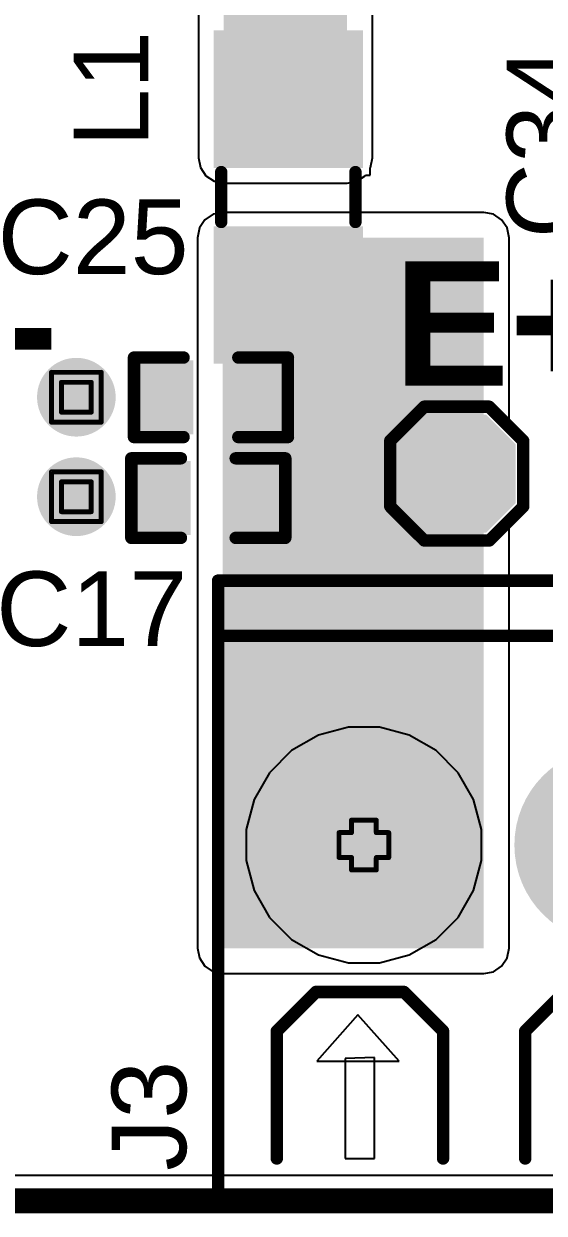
# Model space of a CAD drawing. Header units: inches. Extents: x -6 to 198, y 0 to 119.
# Drawn here: x 38.29 to 43.61, y -0.13 to 12.02 of the extents above; entities that cross this region are included whole.
import ezdxf

# ---------------------------------------------------------------- set-up
doc = ezdxf.new("R2010")
doc.units = ezdxf.units.IN
for name, color, linetype in [('Board Outline', 216, 'Continuous'), ('Bottom Layer', 5, 'Continuous'), ('Bottom Solder', 6, 'Continuous'), ('Drill Drawing', 1, 'Continuous'), ('Multi-Layer', 9, 'Continuous'), ('Pad Holes', 156, 'Continuous'), ('Top Layer', 1, 'Continuous'), ('Top Overlay', 2, 'Continuous'), ('Top Paste', 8, 'Continuous'), ('Top Solder', 216, 'Continuous'), ('Via Holes', 16, 'Continuous')]:
    doc.layers.add(name, color=color, linetype=linetype)
doc.styles.add('Arial', font='', dxfattribs={"height": 0.2})
doc.styles.add('Arial_Bold', font='', dxfattribs={"height": 0.2})
doc.styles.get('Arial').set_extended_font_data('Arial')
doc.styles.get('Arial_Bold').set_extended_font_data('Arial', bold=True)

# ---------------------------------------------------------------- blocks, each defined once
blk = doc.blocks.new('T____________0_5___8')
at = {"layer": 'Top Layer'}
blk.add_hatch(color=1, dxfattribs=at).paths.add_polyline_path([(0.25, 0.5), (-0.25, 0.5), (-0.5, 0.25), (-0.5, -0.25), (-0.25, -0.5), (0.25, -0.5), (0.5, -0.25), (0.5, 0.25)])
at = {"layer": 'Top Paste'}
blk.add_hatch(color=8, dxfattribs=at).paths.add_polyline_path([(0.25, 0.5), (-0.25, 0.5), (-0.5, 0.25), (-0.5, -0.25), (-0.25, -0.5), (0.25, -0.5), (0.5, -0.25), (0.5, 0.25)])
at = {"layer": 'Top Solder'}
blk.add_hatch(color=216, dxfattribs=at).paths.add_polyline_path([(0.301, 0.602), (-0.301, 0.602), (-0.602, 0.301), (-0.602, -0.301), (-0.301, -0.602), (0.301, -0.602), (0.602, -0.301), (0.602, 0.301)])
at = {"layer": 'Top Overlay', "const_width": 0.127}
for points in [[(-0.336, 0.68), (-0.682, 0.333)], [(-0.336, 0.68), (0.336, 0.68)], [(0.336, 0.68), (0.684, 0.332)], [(-0.682, 0.333), (-0.682, -0.334)], [(0.684, 0.332), (0.684, -0.33)], [(-0.682, -0.334), (-0.337, -0.679)], [(0.684, -0.33), (0.335, -0.679)], [(-0.337, -0.679), (0.335, -0.679)]]:
    blk.add_lwpolyline(points, dxfattribs=at)
at = {"layer": 'Top Overlay', "const_width": 0.0635}
for points in [[(-0.367, 0.68, 1), (-0.304, 0.68, 1)], [(-0.367, 0.68, 1), (-0.304, 0.68, 1)], [(0.305, 0.68, 1), (0.368, 0.68, 1)], [(0.305, 0.68, 1), (0.368, 0.68, 1)], [(-0.714, 0.333, 1), (-0.65, 0.333, 1)], [(-0.714, 0.333, 1), (-0.65, 0.333, 1)], [(0.652, 0.332, 1), (0.715, 0.332, 1)], [(0.652, 0.332, 1), (0.715, 0.332, 1)], [(-0.714, -0.334, 1), (-0.65, -0.334, 1)], [(-0.714, -0.334, 1), (-0.65, -0.334, 1)], [(0.652, -0.33, 1), (0.715, -0.33, 1)], [(0.652, -0.33, 1), (0.715, -0.33, 1)], [(-0.369, -0.679, 1), (-0.306, -0.679, 1)], [(-0.369, -0.679, 1), (-0.306, -0.679, 1)], [(0.303, -0.679, 1), (0.367, -0.679, 1)], [(0.303, -0.679, 1), (0.367, -0.679, 1)]]:
    blk.add_lwpolyline(points, format="xyb", close=True, dxfattribs=at)
blk = doc.blocks.new('I___0805_80')
at = {"layer": 'Top Layer'}
for points in [[(-1.6, 0.66), (-0.4, 0.66), (-0.4, -0.66), (-1.6, -0.66)], [(0.4, 0.66), (1.6, 0.66), (1.6, -0.66), (0.4, -0.66)]]:
    blk.add_hatch(color=1, dxfattribs=at).paths.add_polyline_path(points)
at = {"layer": 'Top Paste'}
for points in [[(-1.6, 0.66), (-0.4, 0.66), (-0.4, -0.66), (-1.6, -0.66)], [(0.4, 0.66), (1.6, 0.66), (1.6, -0.66), (0.4, -0.66)]]:
    blk.add_hatch(color=8, dxfattribs=at).paths.add_polyline_path(points)
at = {"layer": 'Top Solder'}
for points in [[(-1.702, 0.762), (-0.298, 0.762), (-0.298, -0.762), (-1.702, -0.762)], [(0.298, 0.762), (1.702, 0.762), (1.702, -0.762), (0.298, -0.762)]]:
    blk.add_hatch(color=216, dxfattribs=at).paths.add_polyline_path(points)
at = {"layer": 'Top Overlay', "const_width": 0.127}
for points in [[(0.254, 0.686), (-0.254, 0.686)], [(0.254, -0.686), (-0.254, -0.686)]]:
    blk.add_lwpolyline(points, dxfattribs=at)
at = {"layer": 'Top Overlay', "const_width": 0.0635}
for points in [[(-0.286, 0.686, 1), (-0.222, 0.686, 1)], [(0.222, 0.686, 1), (0.286, 0.686, 1)], [(-0.286, -0.686, 1), (-0.222, -0.686, 1)], [(0.222, -0.686, 1), (0.286, -0.686, 1)]]:
    blk.add_lwpolyline(points, format="xyb", close=True, dxfattribs=at)
blk = doc.blocks.new('MX128_2_54_04P_GN01_C__Y_A_83')
at = {"layer": 'Bottom Layer'}
h = blk.add_hatch(color=5, dxfattribs=at)
edge = h.paths.add_edge_path()
edge.add_arc((-3.81, 0), 0.95, 0, 360)
h = blk.add_hatch(color=5, dxfattribs=at)
edge = h.paths.add_edge_path()
edge.add_arc((-1.27, 0), 0.95, 0, 360)
h = blk.add_hatch(color=5, dxfattribs=at)
edge = h.paths.add_edge_path()
edge.add_arc((1.27, 0), 0.95, 0, 360)
h = blk.add_hatch(color=5, dxfattribs=at)
edge = h.paths.add_edge_path()
edge.add_arc((3.81, 0), 0.95, 0, 360)
at = {"layer": 'Bottom Solder'}
h = blk.add_hatch(color=6, dxfattribs=at)
edge = h.paths.add_edge_path()
edge.add_arc((-3.81, 0), 1.001, 0, 360)
h = blk.add_hatch(color=6, dxfattribs=at)
edge = h.paths.add_edge_path()
edge.add_arc((-1.27, 0), 1.001, 0, 360)
h = blk.add_hatch(color=6, dxfattribs=at)
edge = h.paths.add_edge_path()
edge.add_arc((1.27, 0), 1.001, 0, 360)
h = blk.add_hatch(color=6, dxfattribs=at)
edge = h.paths.add_edge_path()
edge.add_arc((3.81, 0), 1.001, 0, 360)
at = {"layer": 'Multi-Layer'}
h = blk.add_hatch(color=9, dxfattribs=at)
edge = h.paths.add_edge_path()
edge.add_arc((-3.81, 0), 0.95, 0, 360)
h = blk.add_hatch(color=9, dxfattribs=at)
edge = h.paths.add_edge_path()
edge.add_arc((-1.27, 0), 0.95, 0, 360)
h = blk.add_hatch(color=9, dxfattribs=at)
edge = h.paths.add_edge_path()
edge.add_arc((1.27, 0), 0.95, 0, 360)
h = blk.add_hatch(color=9, dxfattribs=at)
edge = h.paths.add_edge_path()
edge.add_arc((3.81, 0), 0.95, 0, 360)
at = {"layer": 'Pad Holes'}
h = blk.add_hatch(color=7, dxfattribs=at)
edge = h.paths.add_edge_path()
edge.add_arc((-3.81, 0), 0.65, 0, 360)
h = blk.add_hatch(color=7, dxfattribs=at)
edge = h.paths.add_edge_path()
edge.add_arc((-1.27, 0), 0.65, 0, 360)
h = blk.add_hatch(color=7, dxfattribs=at)
edge = h.paths.add_edge_path()
edge.add_arc((1.27, 0), 0.65, 0, 360)
h = blk.add_hatch(color=7, dxfattribs=at)
edge = h.paths.add_edge_path()
edge.add_arc((3.81, 0), 0.65, 0, 360)
at = {"layer": 'Top Layer'}
h = blk.add_hatch(color=1, dxfattribs=at)
edge = h.paths.add_edge_path()
edge.add_arc((-3.81, 0), 0.95, 0, 360)
h = blk.add_hatch(color=1, dxfattribs=at)
edge = h.paths.add_edge_path()
edge.add_arc((-1.27, 0), 0.95, 0, 360)
h = blk.add_hatch(color=1, dxfattribs=at)
edge = h.paths.add_edge_path()
edge.add_arc((1.27, 0), 0.95, 0, 360)
h = blk.add_hatch(color=1, dxfattribs=at)
edge = h.paths.add_edge_path()
edge.add_arc((3.81, 0), 0.95, 0, 360)
at = {"layer": 'Top Solder'}
h = blk.add_hatch(color=216, dxfattribs=at)
edge = h.paths.add_edge_path()
edge.add_arc((-3.81, 0), 1.001, 0, 360)
h = blk.add_hatch(color=216, dxfattribs=at)
edge = h.paths.add_edge_path()
edge.add_arc((-1.27, 0), 1.001, 0, 360)
h = blk.add_hatch(color=216, dxfattribs=at)
edge = h.paths.add_edge_path()
edge.add_arc((1.27, 0), 1.001, 0, 360)
h = blk.add_hatch(color=216, dxfattribs=at)
edge = h.paths.add_edge_path()
edge.add_arc((3.81, 0), 1.001, 0, 360)
at = {"layer": 'Top Overlay'}
for p, q in [((-3.87, -1.735), (-4.29, -2.205)), ((-3.45, -2.205), (-3.87, -1.735)), ((-1.33, -1.735), (-1.75, -2.205)), ((-0.91, -2.205), (-1.33, -1.735)), ((1.21, -1.735), (0.79, -2.205)), ((1.63, -2.205), (1.21, -1.735)), ((3.75, -1.735), (3.33, -2.205)), ((4.17, -2.205), (3.75, -1.735)), ((-3.7, -2.17), (-4, -2.18)), ((-4, -2.18), (-4, -3.2)), ((-3.7, -3.2), (-3.7, -2.17)), ((-1.16, -2.17), (-1.46, -2.18)), ((-1.46, -2.18), (-1.46, -3.2)), ((-1.16, -3.2), (-1.16, -2.17)), ((1.38, -2.17), (1.08, -2.18)), ((1.08, -2.18), (1.08, -3.2)), ((1.38, -3.2), (1.38, -2.17)), ((3.92, -2.17), (3.62, -2.18)), ((3.62, -2.18), (3.62, -3.2)), ((3.92, -3.2), (3.92, -2.17)), ((-4.29, -2.205), (-3.45, -2.205)), ((-1.75, -2.205), (-0.91, -2.205)), ((0.79, -2.205), (1.63, -2.205)), ((3.33, -2.205), (4.17, -2.205)), ((-4, -3.2), (-3.7, -3.2)), ((-1.46, -3.2), (-1.16, -3.2)), ((1.08, -3.2), (1.38, -3.2)), ((3.62, -3.2), (3.92, -3.2))]:
    blk.add_line(p, q, dxfattribs=at)
at = {"layer": 'Top Overlay', "const_width": 0.127}
for points in [[(-5.3, -3.6), (-5.3, 2.7)], [(-5.3, 2.7), (5.3, 2.7)], [(5.3, -3.6), (5.3, 2.7)], [(-5.3, 2.136), (5.3, 2.136)], [(-4.7, -1.9), (-4.3, -1.5)], [(-4.3, -1.5), (-3.4, -1.5)], [(-3.4, -1.5), (-3, -1.9)], [(-2.16, -1.9), (-1.76, -1.5)], [(-1.76, -1.5), (-0.86, -1.5)], [(-0.86, -1.5), (-0.46, -1.9)], [(0.38, -1.9), (0.78, -1.5)], [(0.78, -1.5), (1.68, -1.5)], [(1.68, -1.5), (2.08, -1.9)], [(2.92, -1.9), (3.32, -1.5)], [(3.32, -1.5), (4.22, -1.5)], [(4.22, -1.5), (4.62, -1.9)], [(-4.7, -3.2), (-4.7, -1.9)], [(-3, -3.2), (-3, -1.9)], [(-2.16, -3.2), (-2.16, -1.9)], [(-0.46, -3.2), (-0.46, -1.9)], [(0.38, -3.2), (0.38, -1.9)], [(2.08, -3.2), (2.08, -1.9)], [(2.92, -3.2), (2.92, -1.9)], [(4.62, -3.2), (4.62, -1.9)], [(-5.3, -3.6), (5.3, -3.6)]]:
    blk.add_lwpolyline(points, dxfattribs=at)
at = {"layer": 'Top Overlay', "const_width": 0.0635}
for points in [[(-5.332, 2.7, 1), (-5.268, 2.7, 1)], [(-5.332, 2.7, 1), (-5.268, 2.7, 1)], [(5.268, 2.7, 1), (5.332, 2.7, 1)], [(5.268, 2.7, 1), (5.332, 2.7, 1)], [(-5.332, 2.136, 1), (-5.268, 2.136, 1)], [(5.268, 2.136, 1), (5.332, 2.136, 1)], [(-4.332, -1.5, 1), (-4.268, -1.5, 1)], [(-4.332, -1.5, 1), (-4.268, -1.5, 1)], [(-3.432, -1.5, 1), (-3.368, -1.5, 1)], [(-3.432, -1.5, 1), (-3.368, -1.5, 1)], [(-1.792, -1.5, 1), (-1.728, -1.5, 1)], [(-1.792, -1.5, 1), (-1.728, -1.5, 1)], [(-0.892, -1.5, 1), (-0.828, -1.5, 1)], [(-0.892, -1.5, 1), (-0.828, -1.5, 1)], [(0.748, -1.5, 1), (0.812, -1.5, 1)], [(0.748, -1.5, 1), (0.812, -1.5, 1)], [(1.648, -1.5, 1), (1.712, -1.5, 1)], [(1.648, -1.5, 1), (1.712, -1.5, 1)], [(3.288, -1.5, 1), (3.352, -1.5, 1)], [(3.288, -1.5, 1), (3.352, -1.5, 1)], [(4.188, -1.5, 1), (4.252, -1.5, 1)], [(4.188, -1.5, 1), (4.252, -1.5, 1)], [(-4.732, -1.9, 1), (-4.668, -1.9, 1)], [(-4.732, -1.9, 1), (-4.668, -1.9, 1)], [(-3.032, -1.9, 1), (-2.968, -1.9, 1)], [(-3.032, -1.9, 1), (-2.968, -1.9, 1)], [(-2.192, -1.9, 1), (-2.128, -1.9, 1)], [(-2.192, -1.9, 1), (-2.128, -1.9, 1)], [(-0.492, -1.9, 1), (-0.428, -1.9, 1)], [(-0.492, -1.9, 1), (-0.428, -1.9, 1)], [(0.348, -1.9, 1), (0.412, -1.9, 1)], [(0.348, -1.9, 1), (0.412, -1.9, 1)], [(2.048, -1.9, 1), (2.112, -1.9, 1)], [(2.048, -1.9, 1), (2.112, -1.9, 1)], [(2.888, -1.9, 1), (2.952, -1.9, 1)], [(2.888, -1.9, 1), (2.952, -1.9, 1)], [(4.588, -1.9, 1), (4.652, -1.9, 1)], [(4.588, -1.9, 1), (4.652, -1.9, 1)], [(-4.732, -3.2, 1), (-4.668, -3.2, 1)], [(-3.032, -3.2, 1), (-2.968, -3.2, 1)], [(-2.192, -3.2, 1), (-2.128, -3.2, 1)], [(-0.492, -3.2, 1), (-0.428, -3.2, 1)], [(0.348, -3.2, 1), (0.412, -3.2, 1)], [(2.048, -3.2, 1), (2.112, -3.2, 1)], [(2.888, -3.2, 1), (2.952, -3.2, 1)], [(4.588, -3.2, 1), (4.652, -3.2, 1)], [(-5.332, -3.6, 1), (-5.268, -3.6, 1)], [(-5.332, -3.6, 1), (-5.268, -3.6, 1)], [(5.268, -3.6, 1), (5.332, -3.6, 1)], [(5.268, -3.6, 1), (5.332, -3.6, 1)]]:
    blk.add_lwpolyline(points, format="xyb", close=True, dxfattribs=at)
blk = doc.blocks.new('C___0402_106')
at = {"layer": 'Top Layer'}
for points in [[(-0.699, -0.318), (-0.699, 0.318), (-0.241, 0.318), (-0.241, -0.318)], [(0.241, -0.318), (0.241, 0.318), (0.699, 0.318), (0.699, -0.318)]]:
    blk.add_hatch(color=1, dxfattribs=at).paths.add_polyline_path(points)
at = {"layer": 'Top Paste'}
for points in [[(-0.699, -0.318), (-0.699, 0.318), (-0.241, 0.318), (-0.241, -0.318)], [(0.241, -0.318), (0.241, 0.318), (0.699, 0.318), (0.699, -0.318)]]:
    blk.add_hatch(color=8, dxfattribs=at).paths.add_polyline_path(points)
at = {"layer": 'Top Solder'}
for points in [[(-0.758, -0.377), (-0.758, 0.377), (-0.181, 0.377), (-0.181, -0.377)], [(0.181, -0.377), (0.181, 0.377), (0.758, 0.377), (0.758, -0.377)]]:
    blk.add_hatch(color=216, dxfattribs=at).paths.add_polyline_path(points)
at = {"layer": 'Top Overlay', "const_width": 0.127}
for points in [[(-0.787, 0.406), (-0.279, 0.406)], [(-0.787, -0.406), (-0.787, 0.406)], [(0.279, 0.406), (0.787, 0.406)], [(0.787, -0.406), (0.787, 0.406)], [(-0.787, -0.406), (-0.279, -0.406)], [(0.279, -0.406), (0.787, -0.406)]]:
    blk.add_lwpolyline(points, dxfattribs=at)
at = {"layer": 'Top Overlay', "const_width": 0.0635}
for points in [[(-0.819, 0.406, 1), (-0.756, 0.406, 1)], [(-0.819, 0.406, 1), (-0.756, 0.406, 1)], [(-0.311, 0.406, 1), (-0.248, 0.406, 1)], [(0.248, 0.406, 1), (0.311, 0.406, 1)], [(0.756, 0.406, 1), (0.819, 0.406, 1)], [(0.756, 0.406, 1), (0.819, 0.406, 1)], [(-0.819, -0.406, 1), (-0.756, -0.406, 1)], [(-0.819, -0.406, 1), (-0.756, -0.406, 1)], [(-0.311, -0.406, 1), (-0.248, -0.406, 1)], [(0.248, -0.406, 1), (0.311, -0.406, 1)], [(0.756, -0.406, 1), (0.819, -0.406, 1)], [(0.756, -0.406, 1), (0.819, -0.406, 1)]]:
    blk.add_lwpolyline(points, format="xyb", close=True, dxfattribs=at)
blk = doc.blocks.new('C___0402_113')
at = {"layer": 'Top Layer'}
for points in [[(-0.699, -0.318), (-0.699, 0.318), (-0.241, 0.318), (-0.241, -0.318)], [(0.241, -0.318), (0.241, 0.318), (0.699, 0.318), (0.699, -0.318)]]:
    blk.add_hatch(color=1, dxfattribs=at).paths.add_polyline_path(points)
at = {"layer": 'Top Paste'}
for points in [[(-0.699, -0.318), (-0.699, 0.318), (-0.241, 0.318), (-0.241, -0.318)], [(0.241, -0.318), (0.241, 0.318), (0.699, 0.318), (0.699, -0.318)]]:
    blk.add_hatch(color=8, dxfattribs=at).paths.add_polyline_path(points)
at = {"layer": 'Top Solder'}
for points in [[(-0.758, -0.377), (-0.758, 0.377), (-0.181, 0.377), (-0.181, -0.377)], [(0.181, -0.377), (0.181, 0.377), (0.758, 0.377), (0.758, -0.377)]]:
    blk.add_hatch(color=216, dxfattribs=at).paths.add_polyline_path(points)
at = {"layer": 'Top Overlay', "const_width": 0.127}
for points in [[(-0.279, 0.406), (-0.787, 0.406)], [(-0.787, 0.406), (-0.787, -0.406)], [(0.787, 0.406), (0.279, 0.406)], [(0.787, 0.406), (0.787, -0.406)], [(-0.279, -0.406), (-0.787, -0.406)], [(0.787, -0.406), (0.279, -0.406)]]:
    blk.add_lwpolyline(points, dxfattribs=at)
at = {"layer": 'Top Overlay', "const_width": 0.0635}
for points in [[(-0.819, 0.406, 1), (-0.756, 0.406, 1)], [(-0.819, 0.406, 1), (-0.756, 0.406, 1)], [(-0.311, 0.406, 1), (-0.248, 0.406, 1)], [(0.248, 0.406, 1), (0.311, 0.406, 1)], [(0.756, 0.406, 1), (0.819, 0.406, 1)], [(0.756, 0.406, 1), (0.819, 0.406, 1)], [(-0.819, -0.406, 1), (-0.756, -0.406, 1)], [(-0.819, -0.406, 1), (-0.756, -0.406, 1)], [(-0.311, -0.406, 1), (-0.248, -0.406, 1)], [(0.248, -0.406, 1), (0.311, -0.406, 1)], [(0.756, -0.406, 1), (0.819, -0.406, 1)], [(0.756, -0.406, 1), (0.819, -0.406, 1)]]:
    blk.add_lwpolyline(points, format="xyb", close=True, dxfattribs=at)

msp = doc.modelspace()

# ---------------------------------------------------------------- hatches: boundary and pattern name
at = {"layer": 'Bottom Layer'}
h = msp.add_hatch(color=5, dxfattribs=at)
edge = h.paths.add_edge_path()
edge.add_arc((38.831, 8.205), 0.3, 0, 360)
h = msp.add_hatch(color=5, dxfattribs=at)
edge = h.paths.add_edge_path()
edge.add_arc((38.831, 7.189), 0.3, 0, 360)
at = {"layer": 'Bottom Solder'}
h = msp.add_hatch(color=6, dxfattribs=at)
edge = h.paths.add_edge_path()
edge.add_arc((38.831, 8.205), 0.402, 0, 360)
h = msp.add_hatch(color=6, dxfattribs=at)
edge = h.paths.add_edge_path()
edge.add_arc((38.831, 7.189), 0.402, 0, 360)
at = {"layer": 'Top Layer'}
for points in [[(40.338, 10.649), (41.599, 10.649), (41.599, 16.853), (40.338, 16.853)], [(40.328, 2.578), (42.996, 2.578), (42.996, 9.833), (40.328, 9.833)]]:
    msp.add_hatch(color=1, dxfattribs=at).paths.add_polyline_path(points)
h = msp.add_hatch(color=1, dxfattribs=at)
edge = h.paths.add_edge_path()
edge.add_arc((38.831, 8.205), 0.3, 0, 360)
h = msp.add_hatch(color=1, dxfattribs=at)
edge = h.paths.add_edge_path()
edge.add_arc((38.831, 7.189), 0.3, 0, 360)
at = {"layer": 'Top Solder'}
h = msp.add_hatch(color=216, dxfattribs=at)
edge = h.paths.add_edge_path()
edge.add_arc((38.831, 8.205), 0.402, 0, 360)
h = msp.add_hatch(color=216, dxfattribs=at)
edge = h.paths.add_edge_path()
edge.add_arc((38.831, 7.189), 0.402, 0, 360)
at = {"layer": 'Via Holes'}
h = msp.add_hatch(color=7, dxfattribs=at)
edge = h.paths.add_edge_path()
edge.add_arc((38.831, 8.205), 0.15, 0, 360)
h = msp.add_hatch(color=7, dxfattribs=at)
edge = h.paths.add_edge_path()
edge.add_arc((38.831, 7.189), 0.15, 0, 360)

# ---------------------------------------------------------------- linework, layer by layer
at = {"layer": 'Board Outline', "const_width": 0.254}
msp.add_lwpolyline([(0, 0), (70, 0)], dxfattribs=at)
at = {"layer": 'Bottom Layer'}
for p, q in [((41.306, 4.754), (41.031, 4.596)), ((41.612, 4.836), (41.306, 4.754)), ((41.929, 4.836), (41.612, 4.836)), ((42.235, 4.754), (41.929, 4.836)), ((42.51, 4.596), (42.235, 4.754)), ((41.031, 4.596), (40.807, 4.371)), ((42.734, 4.371), (42.51, 4.596)), ((40.807, 4.371), (40.648, 4.097)), ((42.892, 4.097), (42.734, 4.371)), ((40.648, 4.097), (40.566, 3.791)), ((42.974, 3.791), (42.892, 4.097)), ((40.566, 3.791), (40.566, 3.474)), ((42.974, 3.474), (42.974, 3.791)), ((40.566, 3.474), (40.648, 3.167)), ((42.892, 3.167), (42.974, 3.474)), ((40.648, 3.167), (40.807, 2.893)), ((42.734, 2.893), (42.892, 3.167)), ((40.807, 2.893), (41.031, 2.669)), ((42.51, 2.669), (42.734, 2.893)), ((41.031, 2.669), (41.306, 2.51)), ((42.235, 2.51), (42.51, 2.669)), ((41.306, 2.51), (41.612, 2.428)), ((41.929, 2.428), (42.235, 2.51)), ((41.612, 2.428), (41.929, 2.428)), ((65.729, 0.259), (4.271, 0.259))]:
    msp.add_line(p, q, dxfattribs=at)
at = {"layer": 'Drill Drawing', "const_width": 0.0508}
for points in [[(38.577, 8.459), (39.085, 8.459)], [(38.577, 7.951), (38.577, 8.459)], [(38.679, 8.357), (38.983, 8.357)], [(38.679, 8.052), (38.679, 8.357)], [(38.983, 8.052), (38.983, 8.357)], [(39.085, 7.951), (39.085, 8.459)], [(38.679, 8.052), (38.983, 8.052)], [(38.577, 7.951), (39.085, 7.951)], [(38.577, 7.443), (39.085, 7.443)], [(38.577, 6.935), (38.577, 7.443)], [(39.085, 6.935), (39.085, 7.443)], [(38.679, 7.341), (38.983, 7.341)], [(38.679, 7.036), (38.679, 7.341)], [(38.983, 7.036), (38.983, 7.341)], [(38.679, 7.036), (38.983, 7.036)], [(38.577, 6.935), (39.085, 6.935)], [(41.643, 3.759), (41.643, 3.886)], [(41.643, 3.886), (41.897, 3.886)], [(41.897, 3.759), (41.897, 3.886)], [(41.516, 3.505), (41.516, 3.759)], [(41.516, 3.759), (41.643, 3.759)], [(41.897, 3.759), (42.024, 3.759)], [(42.024, 3.505), (42.024, 3.759)], [(41.516, 3.505), (41.643, 3.505)], [(41.643, 3.378), (41.643, 3.505)], [(41.897, 3.505), (42.024, 3.505)], [(41.897, 3.378), (41.897, 3.505)], [(41.643, 3.378), (41.897, 3.378)]]:
    msp.add_lwpolyline(points, dxfattribs=at)
at = {"layer": 'Drill Drawing', "const_width": 0.0254}
for points in [[(38.564, 8.459, 1), (38.59, 8.459, 1)], [(38.564, 8.459, 1), (38.59, 8.459, 1)], [(38.666, 8.357, 1), (38.691, 8.357, 1)], [(38.666, 8.357, 1), (38.691, 8.357, 1)], [(38.971, 8.357, 1), (38.996, 8.357, 1)], [(38.971, 8.357, 1), (38.996, 8.357, 1)], [(39.072, 8.459, 1), (39.098, 8.459, 1)], [(39.072, 8.459, 1), (39.098, 8.459, 1)], [(38.666, 8.052, 1), (38.691, 8.052, 1)], [(38.666, 8.052, 1), (38.691, 8.052, 1)], [(38.971, 8.052, 1), (38.996, 8.052, 1)], [(38.971, 8.052, 1), (38.996, 8.052, 1)], [(38.564, 7.951, 1), (38.59, 7.951, 1)], [(38.564, 7.951, 1), (38.59, 7.951, 1)], [(39.072, 7.951, 1), (39.098, 7.951, 1)], [(39.072, 7.951, 1), (39.098, 7.951, 1)], [(38.564, 7.443, 1), (38.59, 7.443, 1)], [(38.564, 7.443, 1), (38.59, 7.443, 1)], [(39.072, 7.443, 1), (39.098, 7.443, 1)], [(39.072, 7.443, 1), (39.098, 7.443, 1)], [(38.666, 7.341, 1), (38.691, 7.341, 1)], [(38.666, 7.341, 1), (38.691, 7.341, 1)], [(38.971, 7.341, 1), (38.996, 7.341, 1)], [(38.971, 7.341, 1), (38.996, 7.341, 1)], [(38.666, 7.036, 1), (38.691, 7.036, 1)], [(38.666, 7.036, 1), (38.691, 7.036, 1)], [(38.971, 7.036, 1), (38.996, 7.036, 1)], [(38.971, 7.036, 1), (38.996, 7.036, 1)], [(38.564, 6.935, 1), (38.59, 6.935, 1)], [(38.564, 6.935, 1), (38.59, 6.935, 1)], [(39.072, 6.935, 1), (39.098, 6.935, 1)], [(39.072, 6.935, 1), (39.098, 6.935, 1)], [(41.631, 3.886, 1), (41.656, 3.886, 1)], [(41.631, 3.886, 1), (41.656, 3.886, 1)], [(41.885, 3.886, 1), (41.91, 3.886, 1)], [(41.885, 3.886, 1), (41.91, 3.886, 1)], [(41.504, 3.759, 1), (41.529, 3.759, 1)], [(41.504, 3.759, 1), (41.529, 3.759, 1)], [(41.631, 3.759, 1), (41.656, 3.759, 1)], [(41.631, 3.759, 1), (41.656, 3.759, 1)], [(41.885, 3.759, 1), (41.91, 3.759, 1)], [(41.885, 3.759, 1), (41.91, 3.759, 1)], [(42.012, 3.759, 1), (42.037, 3.759, 1)], [(42.012, 3.759, 1), (42.037, 3.759, 1)], [(41.504, 3.505, 1), (41.529, 3.505, 1)], [(41.504, 3.505, 1), (41.529, 3.505, 1)], [(41.631, 3.505, 1), (41.656, 3.505, 1)], [(41.631, 3.505, 1), (41.656, 3.505, 1)], [(41.885, 3.505, 1), (41.91, 3.505, 1)], [(41.885, 3.505, 1), (41.91, 3.505, 1)], [(42.012, 3.505, 1), (42.037, 3.505, 1)], [(42.012, 3.505, 1), (42.037, 3.505, 1)], [(41.631, 3.378, 1), (41.656, 3.378, 1)], [(41.631, 3.378, 1), (41.656, 3.378, 1)], [(41.885, 3.378, 1), (41.91, 3.378, 1)], [(41.885, 3.378, 1), (41.91, 3.378, 1)]]:
    msp.add_lwpolyline(points, format="xyb", close=True, dxfattribs=at)
at = {"layer": 'Top Layer'}
for p, q in [((40.079, 16.098), (40.079, 10.649)), ((41.858, 10.649), (41.858, 15.727)), ((40.079, 10.649), (40.099, 10.55)), ((41.838, 10.55), (41.858, 10.649)), ((40.099, 10.55), (40.155, 10.466)), ((40.155, 10.466), (40.239, 10.41)), ((41.698, 10.41), (41.782, 10.466)), ((41.782, 10.466), (41.786, 10.471)), ((41.786, 10.471), (41.836, 10.471)), ((41.836, 10.547), (41.838, 10.55)), ((41.836, 10.471), (41.836, 10.547)), ((40.239, 10.41), (40.338, 10.39)), ((40.338, 10.39), (41.599, 10.39)), ((41.599, 10.39), (41.698, 10.41)), ((40.328, 10.092), (40.229, 10.073)), ((42.996, 10.092), (40.328, 10.092)), ((43.095, 10.073), (42.996, 10.092)), ((40.145, 10.017), (40.089, 9.933)), ((40.229, 10.073), (40.145, 10.017)), ((43.179, 10.017), (43.095, 10.073)), ((43.235, 9.933), (43.179, 10.017)), ((40.089, 9.933), (40.069, 9.833)), ((43.255, 9.833), (43.235, 9.933)), ((40.069, 9.833), (40.069, 2.578)), ((43.255, 7.908), (43.255, 9.833)), ((43.398, 7.764), (43.255, 7.908)), ((43.398, 7.086), (43.398, 7.764)), ((43.255, 6.943), (43.398, 7.086)), ((43.255, 2.578), (43.255, 6.943)), ((40.069, 2.578), (40.089, 2.479)), ((43.235, 2.479), (43.255, 2.578)), ((40.089, 2.479), (40.145, 2.395)), ((43.179, 2.395), (43.235, 2.479)), ((40.145, 2.395), (40.229, 2.339)), ((40.229, 2.339), (40.328, 2.319)), ((40.328, 2.319), (42.996, 2.319)), ((42.996, 2.319), (43.095, 2.339)), ((43.095, 2.339), (43.179, 2.395)), ((65.729, 0.259), (4.271, 0.259))]:
    msp.add_line(p, q, dxfattribs=at)

# ---------------------------------------------------------------- block references
for name, p, rotation in [('I___0805_80', (40.998, 10.249), 270), ('T____________0_5___8', (42.72, 7.425), 90), ('C___0402_113', (40.18, 7.175), 180)]:
    msp.add_blockref(name, p, dxfattribs=dict(rotation=rotation))
for name, p in [('C___0402_106', (40.207, 8.204)), ('MX128_2_54_04P_GN01_C__Y_A_83', (45.58, 3.632))]:
    msp.add_blockref(name, p)

# ---------------------------------------------------------------- texts
at = {"layer": 'Top Overlay', "style": 'Arial'}
for s, p in [('L1', (39.566, 10.762)), ('C34', (43.991, 9.828)), ('J3', (39.954, 0.305))]:
    msp.add_text(s, height=0.762, rotation=90, dxfattribs=at).set_placement(p)
at = {"layer": 'Top Overlay'}
for s, height, style, p in [('C25', 0.762, 'Arial', (38.026, 9.462)), ('A-', 1.27, 'Arial_Bold', (36.776, 8.323)), ('E+', 1.27, 'Arial_Bold', (42.075, 8.323)), ('C17', 0.762, 'Arial', (38.011, 5.664))]:
    msp.add_text(s, height=height, dxfattribs=dict(at, style=style)).set_placement(p)

doc.saveas('drawing.dxf')
